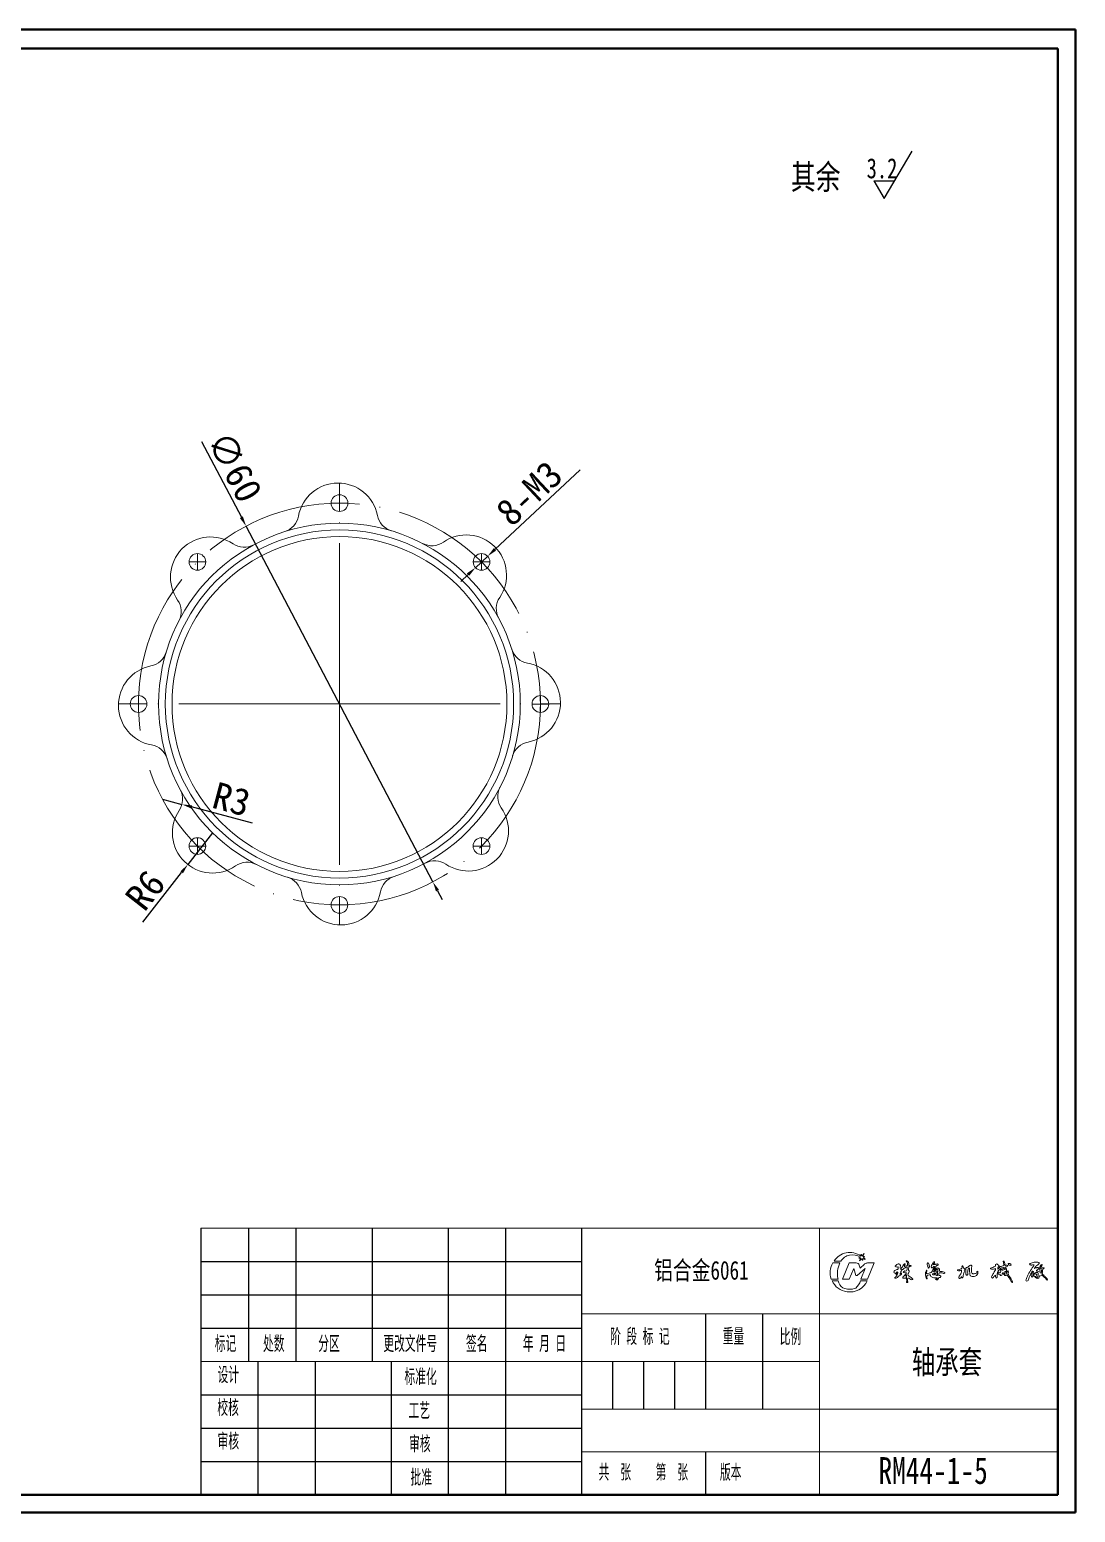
# Model space of a CAD drawing. Header units: millimetres. Extents: x 1293 to 1606, y -17 to 204.
# Drawn here: x 1450.1 to 1606.2, y -17.3 to 204.1 of the extents above; entities that cross this region are included whole.
import ezdxf

# ---------------------------------------------------------------- set-up
doc = ezdxf.new("R2010")
doc.units = ezdxf.units.MM
doc.header["$PDSIZE"] = -1
doc.linetypes.add('ACAD_ISO04W100', pattern=[30, 24, -3, 0, -3])
for name, color, linetype in [('10', 7, 'Continuous'), ('5', 7, 'Continuous'), ('9', 7, 'Continuous')]:
    doc.layers.add(name, color=color, linetype=linetype)
doc.layers.add('中心线', color=6, linetype='ACAD_ISO04W100', lineweight=0)
doc.layers.add('尺寸线', color=100, linetype='Continuous', lineweight=5)
doc.styles.add('SLDTEXTSTYLE1', font='TXT', dxfattribs={"width": 0.75, "bigfont": 'bigfont'})
doc.dimstyles.new('Annotative', dxfattribs={"dimscale": 0, "dimtxt": 2.5, "dimasz": 2.5, "dimexe": 1.25, "dimexo": 0.625, "dimtad": 1, "dimtxsty": 'Standard', "dimcen": 2.5, "dimadec": 0, "dimazin": 0, "dimtfac": 1, "dimtmove": 0, "dimatfit": 3, "dimfxl": 1, "dimarcsym": 0})

# ---------------------------------------------------------------- blocks, each defined once
blk = doc.blocks.new('*D53')
at = {"layer": 'Defpoints', "color": 0, "transparency": 16777216}
for p in [(1482.39, 129.93), (1510.29, 76.81)]:
    blk.add_point(p, dxfattribs=at)
at = {"layer": '尺寸线', "color": 0, "lineweight": -2, "transparency": 16777216}
for p, q in [((1475.76, 142.55), (1481.69, 131.26)), ((1510.29, 76.81), (1482.39, 129.93)), ((1510.99, 75.48), (1511.68, 74.16))]:
    blk.add_line(p, q, dxfattribs=at)
at = {"layer": '尺寸线', "color": 0, "transparency": 16777216}
for points in [[(1481.91, 131.38), (1481.47, 131.14), (1482.39, 129.93)], [(1511.21, 75.6), (1510.76, 75.37), (1510.29, 76.81)]]:
    blk.add_solid(points, dxfattribs=at)
at = {"layer": '尺寸线', "color": 0, "transparency": 16777216, "insert": (1480.7, 138.79), "char_height": 4, "attachment_point": 5, "rotation": 297.709}
blk.add_mtext('∅60', dxfattribs=at)
blk = doc.blocks.new('*D57')
at = {"layer": 'Defpoints', "color": 0, "transparency": 16777216}
for p in [(1518.47, 125.44), (1516.64, 123.73)]:
    blk.add_point(p, dxfattribs=at)
at = {"layer": '尺寸线', "color": 0, "lineweight": -2, "transparency": 16777216}
for p, q in [((1532.28, 138.36), (1519.56, 126.46)), ((1516.64, 123.73), (1518.47, 125.44)), ((1515.54, 122.7), (1514.45, 121.68))]:
    blk.add_line(p, q, dxfattribs=at)
at = {"layer": '尺寸线', "color": 0, "transparency": 16777216}
for points in [[(1519.39, 126.65), (1519.73, 126.28), (1518.47, 125.44)], [(1515.37, 122.89), (1515.72, 122.52), (1516.64, 123.73)]]:
    blk.add_solid(points, dxfattribs=at)
at = {"layer": '尺寸线', "color": 0, "transparency": 16777216, "insert": (1524.67, 134.84), "char_height": 4, "attachment_point": 5, "rotation": 43.0994}
blk.add_mtext('8-M3', dxfattribs=at)
blk = doc.blocks.new('*D71')
at = {"layer": 'Defpoints', "color": 0, "transparency": 16777216}
for p in [(1477.39, 84.13), (1473.7, 79.41)]:
    blk.add_point(p, dxfattribs=at)
at = {"layer": '尺寸线', "color": 0, "lineweight": -2, "transparency": 16777216}
for p, q in [((1477.39, 84.13), (1473.7, 79.41)), ((1466.97, 70.81), (1472.77, 78.23))]:
    blk.add_line(p, q, dxfattribs=at)
at = {"layer": '尺寸线', "color": 0, "transparency": 16777216}
blk.add_solid([(1472.58, 78.38), (1472.97, 78.07), (1473.7, 79.41)], dxfattribs=at)
at = {"layer": '尺寸线', "color": 0, "transparency": 16777216, "insert": (1467.34, 75.54), "char_height": 4, "attachment_point": 5, "rotation": 51.9787}
blk.add_mtext('R6', dxfattribs=at)
blk = doc.blocks.new('*D72')
at = {"layer": 'Defpoints', "color": 0, "transparency": 16777216}
for p in [(1469.92, 89.15), (1472.82, 88.38)]:
    blk.add_point(p, dxfattribs=at)
at = {"layer": '尺寸线', "color": 0, "lineweight": -2, "transparency": 16777216}
for p, q in [((1469.92, 89.15), (1472.82, 88.38)), ((1483.37, 85.58), (1474.27, 88))]:
    blk.add_line(p, q, dxfattribs=at)
at = {"layer": '尺寸线', "color": 0, "transparency": 16777216}
blk.add_solid([(1474.34, 88.24), (1474.21, 87.76), (1472.82, 88.38)], dxfattribs=at)
at = {"layer": '尺寸线', "color": 0, "transparency": 16777216, "insert": (1480.22, 89.14), "char_height": 4, "attachment_point": 5, "rotation": 345.1455}
blk.add_mtext('R3', dxfattribs=at)

msp = doc.modelspace()

# ---------------------------------------------------------------- linework, layer by layer
for p, q in [((1577.683, 178.847), (1581.833, 185.903)), ((1576.118, 181.507), (1577.683, 178.847)), ((1576.118, 181.507), (1579.248, 181.507))]:
    msp.add_line(p, q)
at = {"color": 7, "linetype": 'Continuous', "lineweight": 15}
for centre, radius in [((1496.34, 133.372), 1.25), ((1496.338, 103.372), 27), ((1496.338, 103.372), 26), ((1496.338, 103.372), 25), ((1475.127, 124.587), 1.25), ((1517.553, 124.584), 1.25), ((1466.338, 103.374), 1.25), ((1526.338, 103.37), 1.25), ((1475.124, 82.16), 1.25), ((1517.55, 82.157), 1.25), ((1496.336, 73.372), 1.25)]:
    msp.add_circle(centre, radius, dxfattribs=at)
for centre, radius, start, end in [((1496.13, 130.371), 6, 11.11344, 169.76959), ((1487.273, 131.97), 3, 287.58772, 349.76959), ((1504.961, 132.106), 3, 191.11344, 253.2953), ((1515.283, 122.61), 6, 326.11344, 124.76959), ((1477.1, 122.316), 6, 56.11344, 214.76959), ((1482.118, 129.788), 3, 236.11344, 298.2953), ((1510.15, 130.004), 3, 242.58772, 304.76959), ((1469.707, 117.184), 3, 332.58772, 34.76959), ((1522.754, 117.593), 3, 146.11344, 208.2953), ((1467.604, 111.995), 3, 281.11344, 343.2953), ((1524.936, 112.437), 3, 197.58772, 259.76959), ((1469.339, 103.164), 6, 101.11344, 259.76959), ((1523.338, 103.58), 6, 281.11344, 79.76959), ((1525.072, 94.749), 3, 101.11344, 163.2953), ((1467.741, 94.307), 3, 17.58772, 79.76959), ((1522.97, 89.56), 3, 152.58772, 214.76959), ((1469.923, 89.152), 3, 326.11344, 28.2953), ((1477.394, 84.134), 6, 146.11344, 304.76959), ((1515.577, 84.428), 6, 236.11344, 34.76959), ((1482.527, 76.741), 3, 62.58772, 124.76959), ((1510.559, 76.957), 3, 56.11344, 118.2953), ((1487.715, 74.638), 3, 11.11344, 73.2953), ((1505.403, 74.774), 3, 107.58772, 169.76959), ((1496.546, 76.373), 6, 191.11344, 349.76959)]:
    msp.add_arc(centre, radius, start, end, dxfattribs=at)
at = {"layer": '10', "color": 7, "lineweight": 15}
for p, q in [((1568.039, 25.099), (1568.039, 5.195)), ((1532.497, 12.304), (1603.581, 12.304)), ((1475.629, 5.195), (1568.039, 5.195)), ((1568.039, 5.195), (1568.039, -14.708)), ((1532.497, -1.913), (1603.581, -1.913)), ((1532.497, -8.323), (1603.581, -8.323))]:
    msp.add_line(p, q, dxfattribs=at)
at = {"layer": '5', "color": 7, "lineweight": 15}
for p, q in [((1475.629, 25.099), (1603.581, 25.099)), ((1475.629, 25.099), (1603.581, 25.099)), ((1571.185, 20.157), (1570.187, 20.158)), ((1573.869, 20.627), (1574.095, 20.777)), ((1574.149, 20.609), (1573.875, 20.609)), ((1573.995, 20.222), (1574.149, 20.609)), ((1574.29, 20.538), (1574.012, 20.212)), ((1574.172, 20.937), (1574.2, 21.147)), ((1574.246, 21.157), (1574.366, 20.954)), ((1574.417, 20.318), (1574.29, 20.538)), ((1574.366, 20.954), (1574.67, 21.331)), ((1574.465, 20.554), (1574.463, 20.33)), ((1574.79, 20.44), (1574.465, 20.554)), ((1574.686, 21.321), (1574.502, 20.889)), ((1574.502, 20.889), (1574.741, 20.883)), ((1574.746, 20.865), (1574.566, 20.73)), ((1574.566, 20.73), (1574.815, 20.481)), ((1584.121, 19.895), (1584.181, 19.928)), ((1584.181, 19.928), (1584.244, 19.896)), ((1585.07, 20.097), (1585.141, 20.083)), ((1595.442, 20.122), (1595.463, 20.184)), ((1595.475, 20.052), (1595.442, 20.122)), ((1595.508, 19.82), (1595.475, 20.052)), ((1570.03, 19.917), (1571.062, 19.917)), ((1571.473, 17.503), (1572.463, 19.906)), ((1572.463, 19.906), (1573.473, 19.906)), ((1573.139, 19.091), (1572.467, 17.503)), ((1573.427, 18.005), (1573.139, 19.091)), ((1573.638, 18.005), (1573.427, 18.005)), ((1574.835, 19.058), (1573.638, 18.005)), ((1573.949, 19.586), (1574.082, 19.114)), ((1574.082, 19.114), (1574.756, 19.745)), ((1574.206, 17.495), (1574.835, 19.058)), ((1575.2, 19.906), (1576.201, 19.906)), ((1576.201, 19.906), (1575.204, 17.495)), ((1579.498, 18.506), (1579.469, 18.469)), ((1579.6, 18.342), (1579.556, 18.198)), ((1579.589, 18.105), (1579.705, 18.447)), ((1579.673, 18.938), (1579.734, 18.975)), ((1579.768, 19.271), (1579.707, 19.303)), ((1580.125, 18.988), (1580.192, 18.978)), ((1580.139, 18.309), (1580.185, 18.364)), ((1580.185, 18.364), (1580.256, 18.357)), ((1580.538, 18.51), (1580.533, 18.577)), ((1580.603, 18.486), (1580.538, 18.51)), ((1580.635, 19.406), (1580.663, 19.348)), ((1580.974, 18.445), (1580.933, 18.489)), ((1580.946, 17.982), (1580.966, 17.676)), ((1580.991, 18.06), (1580.99, 18.109)), ((1581.014, 17.531), (1580.991, 18.06)), ((1581.118, 19.271), (1581.055, 19.298)), ((1581.413, 19.353), (1581.35, 19.325)), ((1583.968, 18.801), (1584.018, 18.832)), ((1584.028, 18.011), (1584.021, 17.944)), ((1584.086, 18.051), (1584.028, 18.011)), ((1584.613, 18.097), (1584.568, 18.142)), ((1584.612, 18.023), (1584.613, 18.097)), ((1585.014, 19.731), (1585.005, 19.659)), ((1585.128, 19.826), (1585.014, 19.731)), ((1585.052, 18.63), (1585.075, 18.6)), ((1585.204, 19.102), (1585.094, 18.676)), ((1585.136, 18.103), (1585.174, 18.158)), ((1585.17, 19.314), (1585.152, 19.369)), ((1585.196, 18.306), (1585.246, 18.339)), ((1585.205, 18.821), (1585.244, 19.009)), ((1585.33, 18.857), (1585.246, 18.798)), ((1585.282, 18.771), (1585.324, 18.804)), ((1585.352, 18.807), (1585.381, 18.782)), ((1585.628, 18.617), (1585.604, 18.465)), ((1585.651, 18.373), (1585.694, 18.714)), ((1585.862, 17.716), (1585.802, 17.696)), ((1586.099, 17.816), (1586.074, 17.749)), ((1586.113, 18.002), (1586.144, 17.951)), ((1586.737, 18.452), (1586.728, 18.38)), ((1588.639, 18.754), (1588.6, 18.793)), ((1588.993, 18.754), (1588.902, 18.709)), ((1589.216, 18.764), (1589.155, 18.801)), ((1589.266, 17.842), (1589.201, 17.843)), ((1589.228, 18.676), (1589.216, 18.764)), ((1589.282, 17.752), (1589.266, 17.842)), ((1589.293, 19.38), (1589.311, 19.455)), ((1589.311, 19.455), (1589.384, 19.454)), ((1589.433, 17.714), (1589.363, 17.677)), ((1589.647, 19.044), (1589.709, 18.981)), ((1589.866, 19.147), (1589.85, 19.07)), ((1589.975, 18.079), (1590.05, 18.073)), ((1590.198, 18.965), (1590.237, 19.033)), ((1590.348, 19.144), (1590.399, 19.109)), ((1594.31, 17.998), (1594.298, 18.073)), ((1594.306, 19.503), (1594.312, 19.665)), ((1594.651, 19.012), (1594.711, 18.988)), ((1594.758, 18.753), (1594.706, 18.736)), ((1594.836, 19.445), (1594.834, 19.379)), ((1595.061, 19.054), (1594.873, 18.857)), ((1595.001, 18.189), (1594.938, 18.225)), ((1595.078, 18.009), (1595.006, 18.024)), ((1595.042, 18.811), (1595.149, 18.925)), ((1595.442, 19.237), (1595.255, 19.181)), ((1595.422, 19.087), (1595.522, 19.103)), ((1595.443, 18.417), (1595.428, 18.488)), ((1595.434, 18.836), (1595.434, 18.895)), ((1595.805, 19.297), (1595.442, 19.237)), ((1595.529, 18.216), (1595.47, 18.18)), ((1595.647, 18.345), (1595.529, 18.216)), ((1595.539, 19.1), (1595.601, 19.04)), ((1595.614, 18.188), (1595.732, 18.211)), ((1595.692, 18.56), (1595.68, 18.545)), ((1595.684, 18.877), (1595.763, 18.899)), ((1595.713, 19.592), (1595.767, 19.542)), ((1595.987, 18.667), (1595.997, 18.589)), ((1595.997, 18.589), (1596.063, 18.531)), ((1596.115, 18.738), (1596.183, 18.72)), ((1596.2, 18.356), (1596.161, 18.294)), ((1596.197, 19.831), (1596.163, 19.76)), ((1596.163, 19.76), (1596.221, 19.695)), ((1596.634, 19.642), (1596.605, 19.72)), ((1599.966, 18.578), (1599.946, 18.634)), ((1599.954, 18.069), (1599.967, 18.143)), ((1600.051, 17.951), (1599.954, 18.069)), ((1600.095, 19.067), (1600.167, 19.055)), ((1600.346, 17.951), (1600.288, 17.9)), ((1600.439, 18.806), (1600.406, 18.724)), ((1600.954, 18.809), (1600.88, 18.812)), ((1601.057, 19.201), (1601.028, 19.123)), ((1601.028, 19.123), (1601.055, 19.069)), ((1601.199, 19.678), (1601.246, 19.617)), ((1601.498, 19.18), (1601.552, 19.122)), ((1570.78, 17.503), (1569.759, 17.499)), ((1569.902, 17.235), (1570.821, 17.235)), ((1572.467, 17.503), (1571.473, 17.503)), ((1574.132, 17.235), (1575.142, 17.235)), ((1575.204, 17.495), (1574.206, 17.495)), ((1579.268, 17.644), (1579.288, 17.707)), ((1580.509, 17.642), (1580.462, 17.694)), ((1581.067, 16.98), (1581.03, 17.035)), ((1581.201, 17.061), (1581.198, 16.998)), ((1581.957, 17.473), (1581.93, 17.42)), ((1584.03, 17.535), (1583.972, 17.542)), ((1584.073, 17.588), (1584.03, 17.535)), ((1585.36, 17.445), (1585.361, 17.51)), ((1588.994, 17.597), (1588.935, 17.58)), ((1593.919, 17.692), (1593.861, 17.635)), ((1594.45, 17.67), (1594.408, 17.616)), ((1596.832, 17.002), (1596.761, 16.984))]:
    msp.add_line(p, q, dxfattribs=at)
for centre, radius, start, end in [((1572.542, 18.693), 2.773, 53.99854, 148.11308), ((1572.942, 19.048), 2.078, 56.30183, 147.72417), ((1573.875, 20.618), 0.00984, 123.59808, 270), ((1574.005, 20.219), 0.00984, 158.25924, 319.48501), ((1574.225, 21.144), 0.0246, 30.5695, 172.24527), ((1574.438, 20.331), 0.0246, 210.0475, 359.33925), ((1574.677, 21.325), 0.00984, 336.84757, 141.15035), ((1574.74, 20.873), 0.00984, 306.89987, 88.42974), ((1574.798, 20.463), 0.0246, 250.62338, 44.9943), ((1581.012, 20.12), 0.0919, 66.69586, 147.69693), ((1580.917, 20.027), 0.143, 25.63936, 82.80869), ((1580.364, 19.675), 0.797, 356.13915, 31.29985), ((1581.039, 19.935), 0.269, 12.6009, 87.89792), ((1580.848, 19.765), 0.508, 346.7386, 26.84101), ((1581.312, 22.161), 4.288, 328.44852, 331.21479), ((1584.995, 19.99), 0.211, 309.16772, 348.94294), ((1583.762, 19.374), 1.551, 21.79876, 27.21515), ((1595.496, 20.084), 0.105, 21.32184, 108.17619), ((1595.125, 19.852), 0.541, 356.92747, 29.94288), ((1600.375, 18.094), 1.918, 103.38514, 121.96981), ((1600.386, 18.665), 1.373, 86.6853, 109.38389), ((1600.519, 19.546), 0.493, 59.89747, 96.25219), ((1600.666, 19.855), 0.155, 292.93388, 49.26034), ((1572.431, 18.423), 2.828, 148.10678, 199.0712), ((1574.117, 18.337), 3.439, 152.64769, 194.03749), ((1573.508, 19.444), 0.463, 17.84837, 94.25997), ((1575.258, 19.054), 0.854, 93.88116, 125.93911), ((1579.344, 18.56), 0.214, 111.73471, 250.43201), ((1578.771, 19.881), 1.226, 293.74076, 304.37866), ((1578.967, 17.72), 0.707, 52.03613, 64.44068), ((1581.273, 16.272), 2.45, 135.77997, 144.14487), ((1579.508, 19.342), 0.208, 115.88205, 173.9154), ((1579.479, 19.623), 0.315, 235.55963, 273.09561), ((1580.342, 19.307), 1.394, 227.57647, 233.63482), ((1579.512, 19.524), 0.0949, 90.16643, 177.15274), ((1579.704, 18.491), 0.448, 94.00789, 122.49705), ((1579.552, 18.456), 0.0834, 171.39316, 285.58996), ((1579.458, 17.902), 0.275, 274.20871, 318.69402), ((1579.614, 19.73), 0.437, 254.45682, 282.35154), ((1579.562, 18.473), 0.0718, 67.96471, 152.63215), ((1579.706, 19.492), 0.232, 95.00357, 146.77594), ((1579.53, 18.206), 0.0265, 236.67345, 342.78491), ((1579.28, 18.2), 0.323, 317.34984, 342.87309), ((1579.575, 18.349), 0.0265, 342.78491, 91.18323), ((1579.489, 18.925), 0.398, 284.42988, 294.48738), ((1579.656, 18.527), 0.036, 338.4925, 93.47325), ((1580.513, 17.078), 1.064, 123.39982, 142.88236), ((1579.808, 19.62), 0.159, 40.56591, 139.98771), ((1579.634, 18.466), 0.0734, 345.40153, 40.67624), ((1579.354, 19.112), 0.404, 340.21454, 1.49825), ((1579.433, 19.217), 0.339, 343.75878, 9.03261), ((1578.81, 19.849), 2.19, 300.69424, 306.31765), ((1579.491, 18.844), 0.983, 55.36323, 63.54781), ((1579.73, 18.521), 0.404, 317.22654, 337.38014), ((1580.04, 18.355), 0.109, 262.75607, 335.03996), ((1580.755, 19.958), 0.769, 203.40216, 213.911), ((1580.67, 19.233), 0.598, 170.36434, 204.19773), ((1579.837, 19.48), 0.285, 328.87571, 9.96208), ((1579.858, 18.562), 0.314, 321.28638, 0.14287), ((1580.687, 17.508), 0.818, 125.14715, 135.17814), ((1580.295, 18.591), 0.126, 96.06335, 192.77441), ((1579.839, 19.171), 0.402, 331.4243, 351.08691), ((1580.166, 18.283), 0.117, 295.09104, 39.4683), ((1580.417, 19.038), 0.194, 117.42123, 158.79048), ((1580.456, 18.717), 0.23, 90.76751, 143.3679), ((1580.138, 18.774), 0.155, 338.26911, 30.74864), ((1580.51, 19.178), 0.185, 126.9119, 170.0414), ((1579.511, 19.75), 0.984, 334.47962, 342.72974), ((1581.134, 19.098), 0.773, 131.13318, 152.18921), ((1580.222, 19.458), 0.56, 294.24208, 316.26159), ((1579.757, 17.913), 0.738, 342.7667, 353.93769), ((1580.608, 17.793), 0.125, 96.00648, 160.44021), ((1580.782, 18.291), 0.379, 99.81165, 131.03223), ((1579.612, 18.886), 1.38, 315.43317, 324.4382), ((1580.766, 18.727), 0.291, 235.83347, 305.07277), ((1580.745, 19.66), 0.121, 71.26752, 170.74483), ((1581.351, 18.354), 1.018, 127.31067, 135.32762), ((1581.042, 19.296), 0.421, 145.51709, 164.82413), ((1580.89, 18.912), 0.491, 93.20974, 117.52757), ((1580.062, 20.04), 0.81, 321.3255, 331.19696), ((1580.812, 18.571), 0.133, 72.56929, 135.4047), ((1580.607, 19.506), 0.365, 290.38055, 312.91964), ((1585.123, 14.507), 5.661, 138.66815, 140.81882), ((1580.697, 19.72), 0.102, 316.66988, 32.3132), ((1580.862, 18.924), 0.226, 267.43343, 338.97668), ((1580.881, 19.52), 0.283, 264.95169, 308.03305), ((1581.023, 19.187), 0.269, 81.92744, 126.67163), ((1580.629, 18.496), 0.349, 314.20692, 351.58046), ((1580.826, 18.1), 0.0915, 312.80177, 359.72413), ((1580.92, 18.04), 0.0334, 191.77564, 274.76943), ((1580.956, 18.089), 0.0402, 30.37273, 163.99607), ((1580.92, 17.98), 0.0265, 3.57579, 82.82114), ((1581.014, 19.594), 0.148, 288.53917, 10.41098), ((1585.444, 18.254), 4.411, 169.54971, 172.32807), ((1580.46, 19.196), 0.662, 347.61238, 6.50537), ((1581.669, 18.145), 0.448, 166.95309, 194.40932), ((1579.572, 18.979), 1.816, 336.20184, 340.66322), ((1581.908, 18.93), 1.12, 233.13321, 244.16571), ((1581.592, 18.865), 0.311, 159.46151, 185.23184), ((1581.782, 19.266), 0.659, 220.65354, 233.05021), ((1581.425, 18.4), 0.141, 130.87673, 189.16745), ((1582.414, 18.92), 1.115, 166.56195, 177.22767), ((1581.719, 19.2), 0.389, 161.24927, 183.02782), ((1581.254, 18.674), 0.185, 294.8967, 339.12946), ((1581.51, 19.617), 0.171, 169.41921, 216.93768), ((1581.48, 19.951), 0.45, 256.37479, 283.87397), ((1579.828, 18.177), 1.657, 15.08818, 19.81229), ((1581.452, 19.758), 0.407, 264.49128, 284.4301), ((1580.428, 16.184), 2.001, 40.12015, 60.26806), ((1579.868, 21.812), 2.973, 304.54577, 308.42677), ((1581.617, 19.357), 0.16, 52.06811, 100.59966), ((1584.184, 18.201), 0.363, 172.67696, 206.24608), ((1582.393, 18.621), 1.479, 345.35926, 353.68154), ((1586.258, 18.327), 2.417, 186.8083, 198.94544), ((1584.355, 18.34), 0.506, 150.43685, 166.48195), ((1583.035, 18.921), 0.94, 339.33731, 352.68595), ((1584.318, 18.399), 0.348, 165.44538, 199.15041), ((1583.563, 18.706), 0.472, 332.22312, 15.46446), ((1583.407, 21.408), 3.177, 280.54822, 288.24676), ((1583.281, 17.654), 0.794, 355.24294, 21.39194), ((1583.97, 19.71), 1.663, 273.97991, 278.85581), ((1584.435, 19.774), 0.337, 159.05098, 196.84599), ((1585.134, 19.707), 1.022, 181.72603, 206.7303), ((1586.161, 19.931), 2.057, 199.4082, 203.32193), ((1584.508, 17.607), 0.538, 83.52515, 121.48032), ((1584.375, 19.896), 0.131, 179.85433, 247.00262), ((1584.096, 19.44), 0.368, 298.71089, 345.13535), ((1583.777, 19.447), 0.638, 4.16649, 30.95386), ((1584.283, 19.2), 0.818, 278.35182, 308.34024), ((1585.354, 19.664), 0.957, 190.29648, 199.45662), ((1584.811, 17.998), 0.2, 172.86773, 253.42089), ((1585.467, 19.213), 0.778, 144.34957, 170.68907), ((1583.529, 18.924), 1.24, 13.13159, 19.52313), ((1584.82, 19.287), 0.116, 224.4428, 331.22424), ((1584.285, 15.796), 2.064, 70.91261, 76.87081), ((1584.536, 18.753), 0.32, 322.56195, 347.73017), ((1580.437, 22.127), 5.039, 330.76649, 333.99261), ((1585.436, 18.441), 0.635, 144.60088, 157.4718), ((1584.991, 18.231), 0.11, 147.82, 225.32738), ((1585.47, 16.943), 1.463, 91.09513, 113.0134), ((1585.329, 19.486), 1.397, 252.69997, 262.0361), ((1584.523, 19.036), 0.456, 330.18511, 347.99972), ((1585.053, 19.189), 0.138, 102.74047, 162.33987), ((1585.235, 18.252), 0.575, 241.49331, 269.79703), ((1586.503, 18.154), 1.725, 143.38742, 152.8231), ((1585.111, 19.839), 0.209, 239.46341, 298.59173), ((1585.126, 19.235), 0.136, 78.85274, 139.1547), ((1585.377, 18.377), 0.412, 133.38991, 142.03165), ((1585.156, 18.945), 0.354, 256.87561, 276.74517), ((1584.287, 19.581), 0.923, 334.36531, 343.16404), ((1585.652, 18.162), 0.478, 162.46075, 180.49175), ((1585.212, 18.656), 0.064, 257.35369, 8.59842), ((1585.654, 18.868), 0.508, 135.77568, 152.49696), ((1585.231, 18.819), 0.0262, 174.36274, 305.45423), ((1585.22, 19.867), 0.212, 267.65225, 307.84646), ((1585.339, 18.947), 0.113, 132.13492, 147.01586), ((1585.129, 18.028), 0.333, 30.60002, 69.33977), ((1585.371, 18.924), 0.152, 87.96358, 135.13708), ((1585.298, 18.75), 0.0262, 128.13944, 185.70466), ((1585.837, 18.726), 0.565, 177.83307, 186.1836), ((1586.981, 18.316), 1.918, 145.28134, 151.83317), ((1585.34, 18.783), 0.0262, 62.84712, 128.13944), ((1585.234, 19.019), 0.188, 300.7695, 314.15184), ((1585.55, 18.966), 0.761, 94.04097, 105.21873), ((1585.75, 18.206), 0.78, 110.46738, 119.5821), ((1582.206, 19.004), 3.309, 343.36215, 345.88869), ((1585.512, 18.218), 0.211, 230.0997, 288.7629), ((1584.949, 19.98), 1, 295.31345, 303.35768), ((1585.978, 19.241), 0.753, 217.59684, 226.2384), ((1585.341, 19.573), 0.177, 291.27437, 335.76256), ((1585.287, 19.184), 0.794, 281.26614, 291.01765), ((1585.554, 18.746), 0.108, 206.74106, 293.2294), ((1585.57, 18.843), 0.132, 358.35224, 134.77651), ((1585.868, 18.366), 1.409, 99.23738, 105.30645), ((1585.613, 18.947), 0.228, 48.73299, 120.01574), ((1585.552, 19.825), 0.329, 261.14893, 286.60528), ((1585.578, 18.469), 0.0262, 255.96963, 351.74296), ((1585.514, 18.116), 0.118, 304.08962, 16.85772), ((1585.602, 18.621), 0.0262, 351.74296, 101.99256), ((1585.108, 18.319), 0.546, 341.9753, 5.65657), ((1585.631, 19.615), 0.141, 29.98959, 85.48529), ((1585.328, 19.825), 0.447, 315.36404, 341.91805), ((1585.333, 18.801), 0.371, 346.49377, 5.8595), ((1585.618, 18.813), 0.338, 28.24187, 64.4197), ((1586.541, 18.133), 0.706, 155.57345, 184.64559), ((1585.958, 18.246), 0.209, 234.80046, 273.26907), ((1585.913, 18.089), 0.377, 262.30006, 295.26022), ((1585.977, 18.217), 0.222, 74.17181, 110.67067), ((1585.844, 18.886), 0.114, 338.24435, 50.47087), ((1586.115, 18.784), 0.177, 160.09577, 229.41631), ((1585.846, 17.219), 0.828, 71.13597, 81.36517), ((1586.164, 19.692), 1.056, 261.08588, 268.85479), ((1586.123, 17.689), 0.746, 74.94063, 96.59662), ((1586.551, 17.742), 0.458, 152.8165, 170.71013), ((1585.665, 14.658), 4.007, 78.08665, 83.14928), ((1586.696, 19.331), 0.996, 247.66272, 259.89858), ((1586.471, 18.238), 0.341, 38.77309, 86.38804), ((1586.586, 18.63), 0.287, 256.86653, 299.54845), ((1588.702, 18.777), 0.103, 88.61056, 171.00204), ((1589.03, 20.222), 1.519, 255.08217, 265.17792), ((1588.071, 21.679), 2.869, 282.75949, 289.69337), ((1589.197, 17.715), 0.383, 142.60953, 185.5261), ((1586.713, 19.369), 2.602, 326.89245, 332.27689), ((1588.477, 20.841), 2.149, 283.87896, 288.39849), ((1588.717, 18.042), 0.524, 301.92472, 337.74683), ((1588.1, 18.833), 1.139, 323.66249, 352.08888), ((1589.009, 19.277), 0.301, 275.53426, 19.80089), ((1589.362, 17.757), 0.0806, 183.7166, 270.64392), ((1589.032, 19.122), 0.485, 8.57633, 43.3212), ((1588.874, 17.976), 0.618, 334.88556, 4.48875), ((1591.262, 18.009), 1.773, 174.6877, 179.49849), ((1590.991, 17.865), 1.525, 150.74152, 168.3445), ((1589.71, 19.238), 0.204, 192.53939, 251.94565), ((1589.952, 18.717), 0.311, 157.77031, 200.13057), ((1589.464, 18.976), 0.245, 324.71284, 1.10896), ((1590.334, 18.413), 0.489, 176.21977, 222.91089), ((1586.317, 18.855), 3.552, 353.37041, 358.4457), ((1588.982, 18.864), 0.892, 353.22326, 13.37655), ((1590.144, 18.774), 0.465, 97.62492, 126.71996), ((1589.918, 18.301), 0.264, 299.96091, 333.97474), ((1589.996, 19.456), 0.237, 291.38328, 329.59079), ((1590.726, 18.532), 0.594, 168.09333, 190.89099), ((1593.196, 18.466), 3.053, 180.85757, 185.26996), ((1585.918, 19.535), 4.317, 348.24412, 352.41924), ((1589.666, 20.187), 1.005, 302.1333, 311.08782), ((1589.729, 19.644), 0.795, 309.7516, 321.08318), ((1591.722, 17.413), 2.452, 121.01497, 124.68213), ((1588.844, 18.798), 1.586, 359.98446, 11.3371), ((1593.208, 18.719), 2.779, 178.38568, 183.24953), ((1588.262, 18.353), 2.182, 1.34932, 5.47816), ((1591.072, 18.336), 0.633, 173.7747, 209.46668), ((1590.597, 19.416), 0.17, 345.38413, 144.80873), ((1589.997, 17.29), 0.902, 44.49478, 54.49986), ((1590.93, 19.087), 1.199, 256.03282, 286.0682), ((1593.243, 18.868), 2.556, 171.97534, 186.07816), ((1590.316, 18.409), 0.428, 5.2333, 26.02074), ((1590.044, 19.531), 0.735, 335.38476, 347.64566), ((1590.852, 18.448), 0.109, 179.65304, 263.12671), ((1590.964, 18.466), 0.178, 225.36565, 276.03531), ((1591.055, 19.058), 0.773, 264.62119, 299.72766), ((1591.109, 18.482), 0.569, 285.56644, 4.42241), ((1591.338, 18.536), 0.18, 304.03292, 19.3571), ((1591.656, 18.482), 0.186, 97.374, 142.60412), ((1591.531, 18.557), 0.149, 348.07803, 47.47698), ((1593.663, 19.099), 0.118, 164.68104, 236.53228), ((1592.927, 21.673), 2.617, 283.75338, 299.43994), ((1593.764, 19.352), 0.388, 244.58666, 279.90362), ((1594.421, 17.808), 0.699, 168.75715, 188.62986), ((1594.168, 17.715), 0.49, 133.79354, 152.12619), ((1597.511, 15.993), 4.226, 146.2824, 150.59117), ((1593.915, 19.666), 0.702, 263.10676, 289.05182), ((1594.41, 17.49), 0.531, 132.11322, 157.7573), ((1592.273, 19.34), 1.992, 329.85284, 336.70089), ((1593.987, 18.12), 0.245, 285.90802, 322.94314), ((1596.742, 17.251), 2.942, 146.00988, 153.76073), ((1594.124, 19.328), 0.326, 273.57476, 301.33654), ((1594.353, 17.892), 0.189, 106.80552, 154.70226), ((1594.136, 19.553), 0.177, 295.73802, 343.67734), ((1594.164, 18.965), 0.155, 333.32896, 33.04183), ((1594.851, 17.904), 0.549, 170.09056, 187.70482), ((1594.574, 17.825), 0.267, 178.86858, 231.52787), ((1594.511, 19.545), 0.232, 92.38317, 148.90354), ((1594.301, 17.861), 0.242, 307.91305, 3.57718), ((1594.38, 19.542), 0.264, 29.05936, 62.6982), ((1595.638, 17.987), 1.102, 177.52003, 185.77892), ((1593.005, 18.224), 1.545, 352.93608, 1.78853), ((1594.977, 18.307), 0.429, 132.14254, 184.52517), ((1594.135, 18.969), 0.847, 34.18843, 55.84857), ((1594.885, 19.124), 0.26, 136.29963, 205.60617), ((1594.818, 18.368), 0.142, 40.82293, 171.14546), ((1594.857, 18.385), 0.179, 178.40215, 296.86375), ((1594.813, 18.663), 0.13, 145.75587, 196.87612), ((1594.653, 19.547), 0.248, 280.30258, 317.03011), ((1594.894, 18.951), 0.186, 120.06604, 168.66267), ((1594.97, 18.636), 0.241, 113.55705, 151.15416), ((1595.148, 18.917), 0.398, 117.32381, 150.67009), ((1594.945, 18.577), 0.119, 260.33848, 339.3398), ((1595.136, 19.206), 0.183, 85.12581, 159.15713), ((1595.322, 18.116), 0.329, 167.22594, 196.26337), ((1595.063, 18.791), 0.0288, 136.79223, 219.18543), ((1594.84, 18.641), 0.241, 334.11276, 33.40374), ((1595.215, 18.918), 0.205, 101.59953, 138.47708), ((1595.47, 17.249), 0.855, 106.59712, 117.29771), ((1595.17, 18.905), 0.0288, 50.34535, 136.79223), ((1594.91, 20.316), 0.958, 284.62522, 298.58625), ((1595.146, 19.189), 0.0754, 291.61523, 331.22067), ((1595.738, 19.456), 0.763, 223.91936, 233.06684), ((1595.282, 19.091), 0.0937, 106.57999, 138.65368), ((1594.715, 18.338), 0.578, 332.27933, 356.40053), ((1595.361, 18.897), 0.0958, 211.8628, 320.3412), ((1595.513, 18.282), 0.222, 112.33808, 174.96964), ((1595.337, 19.862), 0.389, 274.63376, 297.53629), ((1595.572, 19.013), 0.181, 162.39629, 220.38071), ((1595.427, 19.059), 0.0288, 98.9286, 162.02323), ((1595.961, 18.356), 0.522, 173.2568, 199.67777), ((1597.384, 19.996), 1.885, 185.35467, 190.09043), ((1595.403, 19.601), 0.141, 323.57903, 26.99106), ((1595.526, 19.074), 0.0288, 63.95188, 98.9286), ((1595.619, 18.16), 0.0288, 100.81612, 189.86149), ((1596.581, 18.846), 1.207, 214.91395, 222.13171), ((1595.83, 19.054), 0.229, 183.43577, 230.57471), ((1595.335, 18.498), 0.348, 333.79983, 7.70906), ((1596.788, 19.936), 1.129, 185.74219, 197.75807), ((1595.726, 18.52), 0.486, 265.22559, 302.16234), ((1595.807, 18.512), 0.124, 86.59074, 157.39669), ((1595.863, 18.913), 0.213, 84.32528, 129.54923), ((1595.226, 18.886), 0.537, 1.34784, 20.86675), ((1595.652, 18.55), 0.349, 283.29535, 322.17982), ((1595.693, 19.979), 0.443, 279.60894, 299.35701), ((1595.744, 19.718), 0.425, 278.36914, 309.82239), ((1595.518, 18.399), 0.38, 13.91894, 38.73773), ((1594.961, 18.831), 0.969, 358.63909, 17.65342), ((1595.757, 18.373), 0.174, 347.88195, 42.25172), ((1595.957, 19.403), 0.195, 35.28434, 103.784), ((1596.602, 18.999), 0.699, 195.79593, 208.35528), ((1596.01, 18.011), 0.101, 17.36706, 104.68947), ((1598.546, 17.458), 3.184, 139.74669, 142.61696), ((1595.82, 18.702), 0.297, 324.84653, 6.92606), ((1597.545, 18.676), 1.573, 203.80113, 217.99314), ((1597.918, 19.04), 1.909, 203.01254, 219.36768), ((1595.943, 18.527), 0.308, 326.39261, 38.84945), ((1596.255, 19.243), 0.591, 53.71884, 95.69989), ((1596.657, 20.117), 0.607, 224.06332, 255.8517), ((1594.369, 16.443), 2.494, 23.02971, 33.77647), ((1596.434, 19.736), 0.221, 289.88514, 334.75238), ((1597.77, 18.072), 1.265, 330.5705, 344.60798), ((1602.024, 16.554), 3.257, 150.49191, 158.70448), ((1603.337, 16.327), 4.534, 144.39322, 156.18351), ((1600.64, 17.191), 1.427, 156.17451, 171.84725), ((1597.687, 18.602), 1.848, 333.14693, 340.4125), ((1599.571, 19.852), 0.249, 211.526, 265.05364), ((1600.067, 17.873), 0.649, 149.57008, 170.24812), ((1598.338, 19.135), 1.496, 321.42723, 333.3333), ((1599.734, 20.024), 0.459, 246.3551, 266.49125), ((1599.824, 17.972), 0.196, 170.36269, 258.35962), ((1600.167, 18.049), 0.538, 126.85048, 184.77042), ((1603.384, 16.699), 4.368, 142.57197, 148.72607), ((1600.01, 18.39), 0.343, 128.70562, 167.67336), ((1599.976, 18.93), 0.691, 93.92541, 113.05638), ((1599.701, 17.948), 0.188, 296.26699, 7.90397), ((1599.805, 18.224), 0.434, 70.99544, 91.21424), ((1600.02, 18.388), 0.198, 105.64458, 152.31163), ((1600.718, 18.065), 0.835, 175.57336, 186.27583), ((1600.284, 18.001), 0.419, 119.67298, 162.09876), ((1599.31, 19.728), 0.712, 328.24474, 340.39086), ((1599.989, 19.451), 0.179, 57.68166, 109.54099), ((1599.936, 18.319), 0.178, 279.859, 329.55007), ((1600.794, 18.842), 1.039, 133.02447, 141.47338), ((1599.776, 17.42), 0.597, 32.44039, 62.65213), ((1600.488, 17.588), 0.879, 82.49047, 117.89979), ((1600.072, 18.361), 0.133, 277.86904, 342.46026), ((1600.201, 19.077), 0.107, 103.22258, 185.78051), ((1600.698, 18.917), 0.548, 142.55764, 165.52461), ((1600.486, 19.109), 0.318, 124.03824, 166.83196), ((1600.143, 17.983), 0.342, 28.2798, 80.59196), ((1600.002, 18.761), 0.555, 45.42807, 61.96929), ((1600.605, 18.011), 0.423, 219.82796, 272.67461), ((1600.484, 17.942), 0.2, 192.14943, 281.43708), ((1601.193, 18.603), 1.173, 127.55775, 138.95119), ((1600.143, 18.174), 0.302, 312.22426, 354.53917), ((1600.429, 19.265), 0.115, 250.82895, 328.87951), ((1600.501, 18.788), 0.114, 213.84895, 289.59587), ((1600.373, 19.053), 0.256, 284.86175, 320.05275), ((1600.258, 20.095), 0.604, 291.36547, 320.75735), ((1600.491, 17.86), 0.119, 285.82337, 359.73893), ((1600.623, 18.978), 0.247, 57.89123, 112.61628), ((1600.368, 17.673), 1.022, 62.90644, 80.31864), ((1600.373, 19.242), 0.404, 298.95203, 321.00139), ((1600.448, 18.304), 0.22, 344.00346, 45.24173), ((1598.166, 18.335), 2.49, 348.99341, 354.35643), ((1600.474, 17.883), 0.331, 297.09266, 351.0472), ((1600.246, 18.209), 0.415, 343.37318, 4.79056), ((1600.626, 19.119), 0.145, 295.25267, 27.83355), ((1600.975, 17.839), 0.174, 132.8218, 182.25923), ((1601.019, 18.936), 0.187, 173.56539, 221.70524), ((1600.894, 18.458), 0.139, 19.14625, 116.08979), ((1602.459, 18.644), 1.656, 158.37591, 169.09229), ((1600.932, 18.079), 0.136, 236.10494, 304.29465), ((1601.322, 19.195), 0.406, 149.67755, 171.63458), ((1601.099, 18.653), 0.212, 72.4547, 132.90662), ((1601.183, 19.389), 0.212, 134.76416, 177.12423), ((1599.093, 20.08), 2.852, 312.19317, 316.66432), ((1601.163, 18.536), 0.141, 193.22324, 255.94484), ((1601.21, 19.496), 0.182, 93.49946, 166.2315), ((1601.381, 18.31), 0.826, 102.49944, 113.25453), ((1600.078, 19.668), 1.084, 334.51803, 342.68356), ((1600.731, 19.7), 0.522, 317.14152, 350.82555), ((1600.995, 18.51), 0.174, 320.17858, 12.47358), ((1599.139, 18.689), 2.031, 356.01313, 4.70489), ((1600.493, 16.96), 1.344, 49.86849, 59.86227), ((1601.336, 18.947), 0.215, 86.97612, 128.36632), ((1600.368, 18.505), 0.926, 347.3147, 356.93361), ((1603.489, 20.28), 2.971, 221.73635, 227.72098), ((1600.999, 18.624), 0.34, 330.1538, 9.64947), ((1601.735, 18.771), 0.412, 149.89594, 192.59769), ((1601.443, 18.999), 0.189, 73.34155, 120.35971), ((1606.313, 22.713), 6.846, 223.64523, 226.8958), ((1601.338, 19.203), 0.229, 280.20216, 339.20847), ((1592.078, 8.877), 13.165, 42.33545, 44.36126), ((1600.331, 16.167), 2.024, 45.44785, 49.88656), ((1599.141, 15.003), 3.825, 39.85673, 45.75202), ((1572.454, 18.386), 2.799, 204.25819, 263.22268), ((1572.234, 17.436), 1.427, 188.07778, 239.36943), ((1572.532, 18.309), 2.338, 243.98588, 292.70965), ((1572.576, 18.379), 2.81, 260.74299, 335.98713), ((1571.787, 17.979), 2.46, 312.06403, 342.41098), ((1579.461, 18.732), 1.105, 259.91518, 270.87813), ((1580.711, 18.511), 0.892, 256.86891, 284.61724), ((1580.939, 17.674), 0.0265, 264.40984, 3.57579), ((1578.515, 17.204), 2.521, 356.16, 7.45446), ((1581.091, 17.31), 0.331, 265.92367, 288.99747), ((1581.581, 17.435), 0.417, 152.93266, 192.2151), ((1581.385, 17.171), 0.215, 170.8204, 210.91739), ((1580.572, 17.274), 0.605, 353.48882, 6.8611), ((1581.26, 17.493), 0.141, 53.29979, 111.01202), ((1581.232, 17.073), 0.545, 40.42099, 78.10447), ((1581.792, 17.587), 0.217, 227.82776, 309.58112), ((1585.435, 16.554), 1.141, 82.33881, 100.222), ((1585.481, 17.512), 0.139, 208.77301, 271.37545), ((1585.481, 17.164), 0.366, 86.44899, 109.08666), ((1585.522, 17.568), 0.198, 259.12262, 341.84204), ((1585.493, 17.636), 0.106, 275.85777, 27.63047), ((1585.489, 17.731), 0.315, 314.57212, 353.66859), ((1589.961, 18.939), 1.703, 227.76456, 232.93961), ((1593.912, 17.896), 0.265, 226.63108, 258.92644), ((1595.607, 17.05), 0.959, 29.24927, 43.23074), ((1597.557, 17.951), 1.194, 201.2342, 216.21796), ((1595.972, 16.723), 0.812, 29.13681, 40.08432), ((1599.245, 19.242), 3.159, 215.24554, 219.50841), ((1596.914, 17.165), 0.237, 191.22426, 229.74851), ((1596.4, 17.073), 0.437, 350.69717, 21.33761), ((1599.029, 17.337), 0.194, 144.17237, 214.89385), ((1598.997, 17.42), 0.232, 236.57187, 353.53592), ((1602.174, 17.762), 0.45, 199.81102, 248.88841), ((1601.975, 17.438), 0.103, 291.03733, 9.09892)]:
    msp.add_arc(centre, radius, start, end, dxfattribs=at)
at = {"layer": '9', "color": 7, "lineweight": 40}
for p, q in [((1606.217, 204.073), (1293.182, 204.073)), ((1606.217, -17.341), (1606.217, 204.073)), ((1606.217, 204.073), (1606.217, -17.341)), ((1299.62, 201.248), (1603.586, 201.248)), ((1603.586, 201.248), (1603.586, -14.708)), ((1299.62, -14.708), (1603.586, -14.708)), ((1293.182, -17.341), (1606.217, -17.341))]:
    msp.add_line(p, q, dxfattribs=at)
at = {"layer": '9', "color": 7}
for p, q in [((1475.629, 25.099), (1475.629, -14.708)), ((1482.738, 25.099), (1482.738, 5.195)), ((1489.846, 25.099), (1489.846, 5.195)), ((1501.22, 25.099), (1501.22, 5.195)), ((1512.593, 25.099), (1512.593, -14.708)), ((1521.123, 25.099), (1521.123, -14.708)), ((1532.497, 25.099), (1532.497, -14.708)), ((1475.629, 20.123), (1532.497, 20.123)), ((1475.629, 15.147), (1532.497, 15.147)), ((1550.979, 12.304), (1550.979, -1.913)), ((1559.509, 12.304), (1559.509, -1.913)), ((1475.629, 10.171), (1532.497, 10.171)), ((1484.16, 5.195), (1484.16, -14.708)), ((1492.69, 5.195), (1492.69, -14.708)), ((1504.063, 5.195), (1504.063, -14.708)), ((1537.117, 5.195), (1537.117, -1.913)), ((1541.738, 5.195), (1541.738, -1.913)), ((1546.358, 5.195), (1546.358, -1.913)), ((1475.629, 0.219), (1532.497, 0.219)), ((1475.629, -4.757), (1532.497, -4.757)), ((1550.979, -8.323), (1550.979, -14.708)), ((1475.629, -9.732), (1532.497, -9.732))]:
    msp.add_line(p, q, dxfattribs=at)
at = {"layer": '中心线'}
for p, q in [((1496.338, 103.372), (1496.338, 136.368)), ((1496.338, 133.372), (1495.088, 133.372)), ((1496.338, 133.372), (1496.338, 134.622)), ((1496.338, 133.372), (1496.338, 132.122)), ((1496.338, 133.372), (1497.588, 133.372)), ((1475.127, 124.587), (1473.877, 124.587)), ((1475.127, 124.587), (1475.127, 125.837)), ((1475.127, 124.587), (1475.127, 123.337)), ((1475.127, 124.587), (1476.377, 124.587)), ((1517.553, 124.584), (1516.303, 124.584)), ((1517.553, 124.584), (1517.553, 125.834)), ((1517.553, 124.584), (1517.553, 123.334)), ((1517.553, 124.584), (1518.803, 124.584)), ((1466.338, 103.372), (1466.338, 104.622)), ((1526.338, 103.37), (1526.338, 104.62)), ((1496.338, 103.372), (1463.343, 103.372)), ((1466.338, 103.372), (1465.088, 103.372)), ((1466.338, 103.372), (1466.338, 102.122)), ((1466.338, 103.372), (1467.588, 103.372)), ((1496.338, 103.372), (1496.338, 70.376)), ((1496.338, 103.372), (1529.334, 103.372)), ((1526.338, 103.37), (1525.088, 103.37)), ((1526.338, 103.37), (1526.338, 102.12)), ((1526.338, 103.37), (1527.588, 103.37)), ((1475.124, 82.16), (1473.874, 82.16)), ((1475.124, 82.16), (1475.124, 83.41)), ((1475.124, 82.16), (1475.124, 80.91)), ((1475.124, 82.16), (1476.374, 82.16)), ((1517.55, 82.157), (1516.3, 82.157)), ((1517.55, 82.157), (1517.55, 83.407)), ((1517.55, 82.157), (1517.55, 80.907)), ((1517.55, 82.157), (1518.8, 82.157)), ((1496.338, 73.372), (1495.088, 73.372)), ((1496.338, 73.372), (1496.338, 74.622)), ((1496.338, 73.372), (1496.338, 72.122)), ((1496.338, 73.372), (1497.588, 73.372))]:
    msp.add_line(p, q, dxfattribs=at)
msp.add_circle((1496.338, 103.372), 30, dxfattribs=at)

# ---------------------------------------------------------------- texts
at = {"attachment_point": 1}
for s, width, gutter_width, insert, char_height in [('{\\fHYSWLongFangSong|b0|i0|c134|p2;其余}', 3138.21785, 18.678, (1563.737, 183.944), 3.7059), ('{\\fHYSWLongFangSong|b0|i0|c134|p2;3.2}', 5.81058, 35, (1575.052, 184.875), 3), ('{\\fHYSWLongFangSong|b0|i0|c134|p2;RM44-1-5}', 235.06092, 1.2, (1576.818, -9.1), 4)]:
    msp.add_mtext_dynamic_manual_height_columns(s, width=width, gutter_width=gutter_width, heights=[0], dxfattribs=dict(at, insert=insert, char_height=char_height))
for s, insert, char_height, width in [('{\\fHYSWLongFangSong|b0|i0|c134|p2;铝合金6061}', (1543.329, 20.208), 2.8, 77.03924), ('{\\fHYSWLongFangSong|b0|i0|c134|p2;  轴承套}', (1578.223, 6.849), 3.5, 235.06092)]:
    msp.add_mtext(s, dxfattribs=dict(at, insert=insert, char_height=char_height, width=width))
at = {"layer": '9', "color": 7, "char_height": 2.14254, "attachment_point": 2, "style": 'SLDTEXTSTYLE1'}
for s, insert in [('{\\fHYSWLongFangSong|b0|i0|c134|p2;标记}', (1479.326, 8.967)), ('{\\fHYSWLongFangSong|b0|i0|c134|p2;处数}', (1486.528, 8.967)), ('{\\fHYSWLongFangSong|b0|i0|c134|p2;分区}', (1494.774, 8.967)), ('{\\fHYSWLongFangSong|b0|i0|c134|p2;更改文件号}', (1506.911, 8.967)), ('{\\fHYSWLongFangSong|b0|i0|c134|p2;签名}', (1516.833, 8.967)), ('{\\fHYSWLongFangSong|b0|i0|c134|p2;年 月 日}', (1526.958, 8.967)), ('{\\fHYSWLongFangSong|b0|i0|c134|p2;阶 段 标 记}', (1541.195, 10.036)), ('{\\fHYSWLongFangSong|b0|i0|c134|p2;重量}', (1555.167, 10.076)), ('{\\fHYSWLongFangSong|b0|i0|c134|p2;比例}', (1563.683, 9.996)), ('{\\fHYSWLongFangSong|b0|i0|c134|p2;设计}', (1479.745, 4.319)), ('{\\fHYSWLongFangSong|b0|i0|c134|p2;标准化}', (1508.453, 4.028)), ('{\\fHYSWLongFangSong|b0|i0|c134|p2;校核}', (1479.71, -0.593)), ('{\\fHYSWLongFangSong|b0|i0|c134|p2;工艺}', (1508.268, -1.039)), ('{\\fHYSWLongFangSong|b0|i0|c134|p2;审核}', (1479.747, -5.588)), ('{\\fHYSWLongFangSong|b0|i0|c134|p2;审核}', (1508.341, -6.001)), ('{\\fHYSWLongFangSong|b0|i0|c134|p2;批准}', (1508.55, -11.001)), ('{\\fHYSWLongFangSong|b0|i0|c134|p2;共  张}', (1537.451, -10.231)), ('{\\fHYSWLongFangSong|b0|i0|c134|p2;第  张}', (1545.971, -10.231)), ('{\\fHYSWLongFangSong|b0|i0|c134|p2;版本}', (1554.755, -10.246))]:
    msp.add_mtext(s, dxfattribs=dict(at, insert=insert))

# ---------------------------------------------------------------- dimensions: what is measured, and where the dimension line sits
at = {"layer": '尺寸线'}
dim = msp.add_diameter_dim_2p(p1=(1510.288, 76.812), p2=(1482.389, 129.932), dimstyle='Annotative', override={"dimtxt": 4, "dimasz": 1.5, "dimexe": 0.8}, dxfattribs=at)
dim.commit()
dim.dimension.update_dxf_attribs({"geometry": '*D53', "text_midpoint": (1480.702, 138.788)})
dim = msp.add_diameter_dim_2p(p1=(1516.64, 123.73), p2=(1518.466, 125.438), text='8-M3', dimstyle='Annotative', override={"dimtxt": 4, "dimasz": 1.5, "dimexe": 0.8}, dxfattribs=at)
dim.commit()
dim.dimension.update_dxf_attribs({"geometry": '*D57', "text_midpoint": (1524.673, 134.842)})
for center, mpoint, picture, middle in [((1469.923, 89.152), (1472.823, 88.382), '*D72', (1480.221, 89.136)), ((1477.394, 84.134), (1473.698, 79.407), '*D71', (1467.344, 75.542))]:
    dim = msp.add_radius_dim(center=center, mpoint=mpoint, dimstyle='Annotative', override={"dimtxt": 4, "dimasz": 1.5, "dimexe": 0.8}, dxfattribs=at)
    dim.commit()
    dim.dimension.update_dxf_attribs({"geometry": picture, "text_midpoint": middle})

doc.saveas('drawing.dxf')
